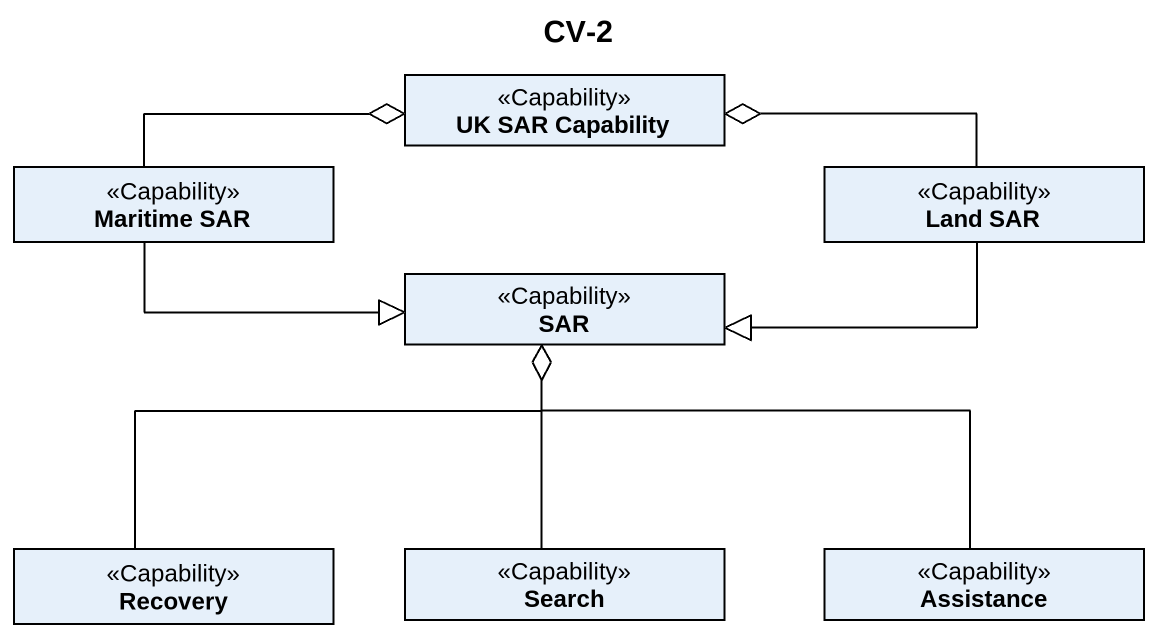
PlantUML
@startuml
title CV-2
hide circle
hide empty members
class "Maritime SAR" as Maritime_SAR <<Capability>>
class "UK SAR Capability" as UK_SAR_Capability <<Capability>>
class "Land SAR" as Land_SAR <<Capability>>
class SAR <<Capability>>
class Recovery <<Capability>>
class Search <<Capability>>
class Assistance <<Capability>>
Maritime_SAR -right-o UK_SAR_Capability
Maritime_SAR -right-|> SAR
Land_SAR -left-o UK_SAR_Capability
Land_SAR -left-|> SAR
Recovery -up-o SAR
Search -up-o SAR
Assistance -up-o SAR
@enduml
